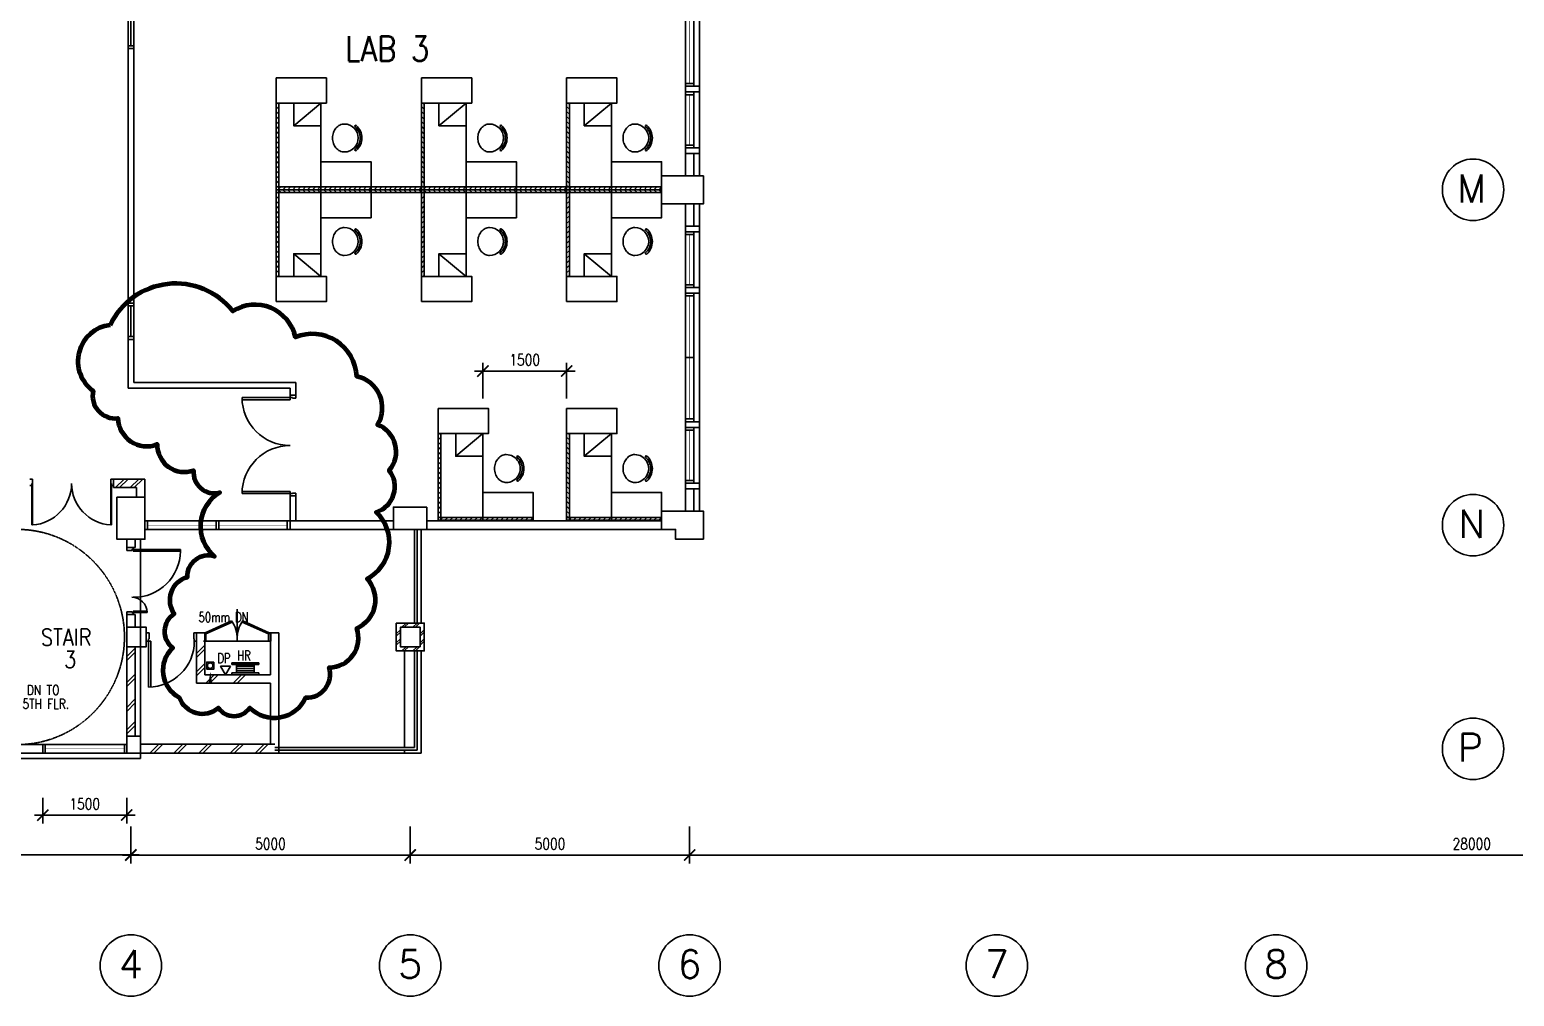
# Model space of a CAD drawing. Extents: x 2687779 to 2997471, y -863049 to -631414.
# Drawn here: x 2709905 to 2736478, y -846851 to -829561 of the extents above; entities that cross this region are included whole.
import ezdxf

# ---------------------------------------------------------------- set-up
doc = ezdxf.new("R2010")
doc.units = 0
doc.header["$LTSCALE"] = 10
doc.header["$MEASUREMENT"] = 0
doc.header["$PDMODE"] = 34
doc.linetypes.add('DIVIDE', pattern=[1.25, 0.5, -0.25, 0, -0.25, 0, -0.25])
doc.linetypes.add('HIDDEN', pattern=[0.375, 0.25, -0.125])
doc.layers.get('0').update_dxf_attribs({"linetype": 'CONTINUOUS'})
doc.layers.get('DEFPOINTS').update_dxf_attribs({"linetype": 'CONTINUOUS'})
doc.layers.add('AMMEND', color=3, linetype='CONTINUOUS', lineweight=80)
for name, color, linetype in [('COL', 3, 'CONTINUOUS'), ('DIM', 7, 'CONTINUOUS'), ('DOOR', 5, 'CONTINUOUS'), ('DR', 7, 'CONTINUOUS'), ('FIT', 5, 'CONTINUOUS'), ('FURN', 1, 'CONTINUOUS'), ('FURN1', 7, 'CONTINUOUS'), ('GRID-T', 7, 'CONTINUOUS'), ('hatch', 7, 'CONTINUOUS'), ('LINE', 7, 'CONTINUOUS'), ('partition', 7, 'CONTINUOUS'), ('PIPE', 5, 'DIVIDE'), ('rail', 1, 'CONTINUOUS'), ('stair', 7, 'CONTINUOUS'), ('T25', 7, 'CONTINUOUS'), ('T50', 3, 'CONTINUOUS'), ('TEX', 2, 'CONTINUOUS'), ('WALL', 2, 'CONTINUOUS'), ('WIN', 5, 'CONTINUOUS')]:
    doc.layers.add(name, color=color, linetype=linetype)
doc.styles.add('ROMANS', font='romans.shx', dxfattribs={"width": 0.8, "height": 100})
doc.styles.get("Standard").update_dxf_attribs({"font": 'ROMANS.SHX'})
doc.dimstyles.new('STANDARD$0', dxfattribs={"dimscale": 0, "dimtxt": 8, "dimasz": 6, "dimexe": 1, "dimexo": 1, "dimgap": 3, "dimtad": 1, "dimdec": 0, "dimlfac": -1, "dimrnd": 1, "dimzin": 0, "dimdsep": 46, "dimtxsty": 'Standard', "dimcen": 0, "dimclrd": 5, "dimclre": 250, "dimadec": 0, "dimazin": 0, "dimtfac": 1, "dimtdec": 4, "dimtofl": 0, "dimtmove": 0, "dimatfit": 3, "dimfxl": 1, "dimtolj": 1, "dimtzin": 0, "dimarcsym": 0})

# ---------------------------------------------------------------- blocks, each defined once
blk = doc.blocks.new('_ARCHTICK')
at = {"color": 0, "linetype": 'ByBlock', "const_width": 0.15}
blk.add_lwpolyline([(-0.5, -0.5), (0.5, 0.5)], dxfattribs=at)
blk = doc.blocks.new('*D178')
at = {"layer": 'DEFPOINTS', "color": 0, "transparency": 16777216}
for p in [(2704515, -843731), (2711715, -843731), (2711715, -844322)]:
    blk.add_point(p, dxfattribs=at)
at = {"layer": 'DIM', "color": 7, "lineweight": -2, "transparency": 16777216}
for p, q in [((2704515, -843881), (2704515, -844472)), ((2711715, -843881), (2711715, -844472)), ((2704365, -844322), (2711865, -844322))]:
    blk.add_line(p, q, dxfattribs=at)
at = {"layer": 'DIM', "color": 7, "lineweight": -2, "transparency": 16777216, "xscale": 200, "yscale": 200, "zscale": 200, "rotation": 180}
blk.add_blockref('_ARCHTICK', (2704515, -844322), dxfattribs=at)
at = {"layer": 'DIM', "color": 7, "lineweight": -2, "transparency": 16777216, "xscale": 200, "yscale": 200, "zscale": 200}
blk.add_blockref('_ARCHTICK', (2711715, -844322), dxfattribs=at)
at = {"layer": 'DIM', "color": 7, "transparency": 16777216, "insert": (2708115, -844122), "char_height": 200, "attachment_point": 5, "style": 'ROMANS'}
blk.add_mtext('\\A1;7200', dxfattribs=at)
blk = doc.blocks.new('*D179')
at = {"layer": 'DEFPOINTS', "color": 0, "transparency": 16777216}
for p in [(2711715, -843662), (2716715, -843662), (2716715, -844324)]:
    blk.add_point(p, dxfattribs=at)
at = {"layer": 'DIM', "color": 7, "lineweight": -2, "transparency": 16777216}
for p, q in [((2711715, -843812), (2711715, -844474)), ((2716715, -843812), (2716715, -844474)), ((2711565, -844324), (2716865, -844324))]:
    blk.add_line(p, q, dxfattribs=at)
at = {"layer": 'DIM', "color": 7, "lineweight": -2, "transparency": 16777216, "xscale": 200, "yscale": 200, "zscale": 200, "rotation": 180}
blk.add_blockref('_ARCHTICK', (2711715, -844324), dxfattribs=at)
at = {"layer": 'DIM', "color": 7, "lineweight": -2, "transparency": 16777216, "xscale": 200, "yscale": 200, "zscale": 200}
blk.add_blockref('_ARCHTICK', (2716715, -844324), dxfattribs=at)
at = {"layer": 'DIM', "color": 7, "transparency": 16777216, "insert": (2714215, -844124), "char_height": 200, "attachment_point": 5, "style": 'ROMANS'}
blk.add_mtext('\\A1;5000', dxfattribs=at)
blk = doc.blocks.new('*D180')
at = {"layer": 'DEFPOINTS', "color": 0, "transparency": 16777216}
for p in [(2721716, -843662), (2749716, -843662), (2749716, -844324)]:
    blk.add_point(p, dxfattribs=at)
at = {"layer": 'DIM', "color": 7, "lineweight": -2, "transparency": 16777216}
for p, q in [((2721716, -843812), (2721716, -844474)), ((2749716, -843812), (2749716, -844474)), ((2721566, -844324), (2749866, -844324))]:
    blk.add_line(p, q, dxfattribs=at)
at = {"layer": 'DIM', "color": 7, "lineweight": -2, "transparency": 16777216, "xscale": 200, "yscale": 200, "zscale": 200, "rotation": 180}
blk.add_blockref('_ARCHTICK', (2721716, -844324), dxfattribs=at)
at = {"layer": 'DIM', "color": 7, "lineweight": -2, "transparency": 16777216, "xscale": 200, "yscale": 200, "zscale": 200}
blk.add_blockref('_ARCHTICK', (2749716, -844324), dxfattribs=at)
at = {"layer": 'DIM', "color": 7, "transparency": 16777216, "insert": (2735716, -844124), "char_height": 200, "attachment_point": 5, "style": 'ROMANS'}
blk.add_mtext('\\A1;28000', dxfattribs=at)
blk = doc.blocks.new('*D181')
at = {"layer": 'DEFPOINTS', "color": 0, "transparency": 16777216}
for p in [(2716718, -843662), (2721718, -843662), (2716718, -844324)]:
    blk.add_point(p, dxfattribs=at)
at = {"layer": 'DIM', "color": 7, "lineweight": -2, "transparency": 16777216}
for p, q in [((2716718, -843812), (2716718, -844474)), ((2721718, -843812), (2721718, -844474)), ((2721868, -844324), (2716568, -844324))]:
    blk.add_line(p, q, dxfattribs=at)
at = {"layer": 'DIM', "color": 7, "lineweight": -2, "transparency": 16777216, "xscale": 200, "yscale": 200, "zscale": 200, "rotation": 180}
blk.add_blockref('_ARCHTICK', (2716718, -844324), dxfattribs=at)
at = {"layer": 'DIM', "color": 7, "lineweight": -2, "transparency": 16777216, "xscale": 200, "yscale": 200, "zscale": 200}
blk.add_blockref('_ARCHTICK', (2721718, -844324), dxfattribs=at)
at = {"layer": 'DIM', "color": 7, "transparency": 16777216, "insert": (2719218, -844124), "char_height": 200, "attachment_point": 5, "style": 'ROMANS'}
blk.add_mtext('\\A1;5000', dxfattribs=at)
blk = doc.blocks.new('D1500-1')
at = {"layer": 'DR'}
for p, q in [((38, 77), (38, 821)), ((38, 821), (50, 820)), ((50, 0), (50, 820)), ((1462, 821), (1450, 820)), ((1450, 0), (1450, 820)), ((1462, 77), (1462, 821)), ((38, 115), (0, 115)), ((50, 0), (0, 0)), ((50, 77), (38, 77)), ((1450, 77), (1462, 77)), ((1462, 115), (1500, 115)), ((1450, 0), (1500, 0))]:
    blk.add_line(p, q, dxfattribs=at)
for centre, start, end in [((5, 77), 0.0238, 86.5289), ((1495, 77), 93.4711, 179.9762)]:
    blk.add_arc(centre, 745, start, end, dxfattribs=at)
blk = doc.blocks.new('D1200')
at = {"layer": 'DR', "color": 7}
for p, q in [((37, 115), (37, 965)), ((62, 115), (62, 965)), ((1138, 115), (1138, 364)), ((1163, 115), (1163, 365)), ((0, 115), (37, 115)), ((37, 115), (37, 90)), ((62, 115), (37, 115)), ((37, 90), (50, 90)), ((50, 90), (50, 0)), ((1138, 115), (1163, 115)), ((1150, 90), (1150, 0)), ((1150, 90), (1163, 90)), ((1163, 115), (1163, 90)), ((1163, 115), (1200, 115))]:
    blk.add_line(p, q, dxfattribs=at)
blk.add_arc((1163, 90), 275, 90, 180, dxfattribs=at)
at = {"layer": 'WIN', "color": 7}
for p, q in [((62, 965), (37, 965)), ((62, 965), (62, 965)), ((50, 0), (0, 0)), ((1150, 0), (1200, 0))]:
    blk.add_line(p, q, dxfattribs=at)
blk.add_arc((50, 125), 840, 359.3227, 89.147, dxfattribs=at)
blk = doc.blocks.new('*D229')
at = {"layer": 'DEFPOINTS', "color": 0, "linetype": 'Continuous', "transparency": 16777216}
for p in [(2710141, -843150), (2711641, -843150), (2710141, -843610)]:
    blk.add_point(p, dxfattribs=at)
at = {"layer": 'DIM', "color": 7, "linetype": 'Continuous', "lineweight": -2, "transparency": 16777216}
for p, q in [((2710141, -843300), (2710141, -843760)), ((2711641, -843300), (2711641, -843760)), ((2711791, -843610), (2709991, -843610))]:
    blk.add_line(p, q, dxfattribs=at)
at = {"layer": 'DIM', "color": 7, "linetype": 'Continuous', "lineweight": -2, "transparency": 16777216, "xscale": 200, "yscale": 200, "zscale": 200, "rotation": 180}
blk.add_blockref('_ARCHTICK', (2710141, -843610), dxfattribs=at)
at = {"layer": 'DIM', "color": 7, "linetype": 'Continuous', "lineweight": -2, "transparency": 16777216, "xscale": 200, "yscale": 200, "zscale": 200}
blk.add_blockref('_ARCHTICK', (2711641, -843610), dxfattribs=at)
at = {"layer": 'DIM', "color": 7, "linetype": 'Continuous', "transparency": 16777216, "insert": (2710891, -843410), "char_height": 200, "attachment_point": 5, "style": 'ROMANS'}
blk.add_mtext('\\A1;1500', dxfattribs=at)
blk = doc.blocks.new('FG')
at = {"layer": 'LINE', "linetype": 'Continuous'}
for points in [[(0, 0), (50, 0), (50, 100), (0, 100)], [(600, 0), (650, 0), (650, 100), (600, 100)]]:
    blk.add_lwpolyline(points, close=True, dxfattribs=at)
at = {"layer": 'LINE', "color": 5, "linetype": 'Continuous'}
for points in [[(600, 100), (50, 100)], [(50, 0), (600, 0)]]:
    blk.add_lwpolyline(points, dxfattribs=at)
at = {"layer": 'LINE', "color": 1, "linetype": 'Continuous'}
blk.add_lwpolyline([(50, 50), (600, 50)], dxfattribs=at)
blk = doc.blocks.new('D1800-A')
at = {"layer": 'DR'}
for p, q in [((0, 0), (100, 0)), ((0, -50), (0, 0)), ((100, 0), (100, -40)), ((60, -50), (0, -50)), ((100, -40), (60, -40)), ((60, -40), (60, -50)), ((100, -40), (960, -40)), ((100, -80), (100, -40)), ((959, -80), (100, -80)), ((60, -1750), (0, -1750)), ((0, -1750), (0, -1800)), ((0, -1800), (100, -1800)), ((60, -1760), (60, -1750)), ((100, -1760), (60, -1760)), ((959, -1720), (100, -1720)), ((100, -1720), (100, -1760)), ((100, -1760), (960, -1760)), ((100, -1800), (100, -1760))]:
    blk.add_line(p, q, dxfattribs=at)
for centre, start, end in [((100, -40), 270.0001, 0), ((100, -1760), 0, 90)]:
    blk.add_arc(centre, 860, start, end, dxfattribs=at)
blk = doc.blocks.new('100FT')
at = {"layer": 'PIPE', "linetype": 'Continuous'}
blk.add_circle((0, 0), 50, dxfattribs=at)
blk = doc.blocks.new('A$C7CE3714C')
at = {"layer": 'FIT'}
blk.add_lwpolyline([(0, 0), (126, 0), (126, 126), (0, 126)], close=True, dxfattribs=at)
at = {"layer": 'FIT', "xscale": -1}
blk.add_blockref('100FT', (63, 66), dxfattribs=at)
blk = doc.blocks.new('DR-900-B')
at = {"layer": 'DR'}
for p, q in [((0, 900), (-150, 900)), ((-150, 900), (-150, 860)), ((-150, 860), (-110, 860)), ((-110, 860), (-110, 850)), ((-110, 850), (0, 850)), ((0, 850), (0, 900)), ((-150, 40), (-970, 40)), ((-969, 80), (-150, 80)), ((-150, 80), (-150, 40)), ((-150, 40), (-110, 40)), ((-150, 0), (-150, 40)), ((0, 0), (-150, 0)), ((-110, 50), (0, 50)), ((-110, 40), (-110, 50)), ((0, 50), (0, 0))]:
    blk.add_line(p, q, dxfattribs=at)
blk.add_arc((-150, 40), 820, 90, 180, dxfattribs=at)
blk = doc.blocks.new('CHAIR10')
at = {"layer": 'FURN1', "color": 1}
for centre, radius, start, end in [((-487, 712), 252, 140.136, 160.9198), ((-515, 735), 216, 116.3827, 140.136), ((-533, 772), 175, 90, 116.3827), ((-533, 697), 250, 270, 90), ((-328, 909), 15, 48.1599, 228.1599), ((-518, 697), 270, 311.8401, 48.1599), ((-518, 697), 300, 311.8401, 48.1599), ((-443, 697), 299, 160.9198, 180), ((-443, 697), 299, 180, 199.0802), ((-487, 682), 252, 199.0802, 219.864), ((-515, 658), 216, 219.864, 243.6173), ((-533, 622), 175, 243.6173, 270), ((-328, 485), 15, 131.8401, 311.8401)]:
    blk.add_arc(centre, radius, start, end, dxfattribs=at)
blk = doc.blocks.new('*D359')
at = {"layer": 'DEFPOINTS', "color": 0, "linetype": 'Continuous', "transparency": 16777216}
for p in [(2718017, -835667), (2718017, -836306), (2719516, -836306)]:
    blk.add_point(p, dxfattribs=at)
at = {"layer": 'FURN', "color": 7, "linetype": 'Continuous', "lineweight": -2, "transparency": 16777216}
for p, q in [((2719666, -835667), (2717867, -835667)), ((2718017, -836156), (2718017, -835517)), ((2719516, -836156), (2719516, -835517))]:
    blk.add_line(p, q, dxfattribs=at)
at = {"layer": 'FURN', "color": 7, "linetype": 'Continuous', "lineweight": -2, "transparency": 16777216, "xscale": 200, "yscale": 200, "zscale": 200, "rotation": 180}
blk.add_blockref('_ARCHTICK', (2718017, -835667), dxfattribs=at)
at = {"layer": 'FURN', "color": 7, "linetype": 'Continuous', "lineweight": -2, "transparency": 16777216, "xscale": 200, "yscale": 200, "zscale": 200}
blk.add_blockref('_ARCHTICK', (2719516, -835667), dxfattribs=at)
at = {"layer": 'FURN', "color": 7, "linetype": 'Continuous', "transparency": 16777216, "insert": (2718766, -835467), "char_height": 200, "attachment_point": 5, "style": 'ROMANS'}
blk.add_mtext('\\A1;1500', dxfattribs=at)

msp = doc.modelspace()

# ---------------------------------------------------------------- hatches: boundary and pattern name
at = {"layer": 'FURN', "linetype": 'Continuous'}
h = msp.add_hatch(dxfattribs=at)
h.set_pattern_fill('ANSI31', color=256, scale=500, angle=90, style=0)
h.set_pattern_definition([(315, (3041456.7, 825977.43), (44.1941739, 44.1941738), [])])
h.paths.add_polyline_path([(2714366.3, -830874.1), (2714316.3, -830874.1), (2714316.3, -832374.1), (2714366.3, -832374.1)])
h = msp.add_hatch(dxfattribs=at)
h.set_pattern_fill('ANSI31', color=256, scale=500, angle=90, style=0)
h.set_pattern_definition([(315, (3044056.7, 825977.43), (44.1941739, 44.1941738), [])])
h.paths.add_polyline_path([(2716966.3, -830874.1), (2716916.3, -830874.1), (2716916.3, -832374.1), (2716966.3, -832374.1)])
h = msp.add_hatch(dxfattribs=at)
h.set_pattern_fill('ANSI31', color=256, scale=500, angle=90, style=0)
h.set_pattern_definition([(315, (3046656.7, 825977.43), (44.1941739, 44.1941738), [])])
h.paths.add_polyline_path([(2719566.3, -830874.1), (2719516.3, -830874.1), (2719516.3, -832374.1), (2719566.3, -832374.1)])
h = msp.add_hatch(dxfattribs=at)
h.set_pattern_fill('ANSI31', color=256, scale=500, angle=90, style=0)
h.set_pattern_definition([(45, (3041456.7, -2490825.64), (44.1941739, -44.1941738), [])])
h.paths.add_polyline_path([(2714366.3, -833974.1), (2714316.3, -833974.1), (2714316.3, -832474.1), (2714366.3, -832474.1)])
h = msp.add_hatch(dxfattribs=at)
h.set_pattern_fill('ANSI31', color=256, scale=500, angle=90, style=0)
h.set_pattern_definition([(225, (2387287.306, 826334.85), (-44.1941738, 44.1941739), [])])
h.paths.add_polyline_path([(2714366.3, -832374.1), (2714366.3, -832424.1), (2715116.3, -832424.1), (2715116.3, -832374.1)])
h = msp.add_hatch(dxfattribs=at)
h.set_pattern_fill('ANSI31', color=256, scale=500, angle=90, style=0)
h.set_pattern_definition([(135, (2387287.31, -2491183.055), (-44.1941738, -44.1941739), [])])
h.paths.add_polyline_path([(2714366.3, -832474.1), (2714366.3, -832424.1), (2715116.3, -832424.1), (2715116.3, -832474.1)])
h = msp.add_hatch(dxfattribs=at)
h.set_pattern_fill('ANSI31', color=256, scale=500, angle=90, style=0)
h.set_pattern_definition([(225, (2387551.236, 826483.16), (-44.1941738, 44.1941739), [])])
h.paths.add_polyline_path([(2716016.3, -832424.1), (2716016.3, -832374.1), (2715116.3, -832374.1), (2715116.3, -832424.1)])
h = msp.add_hatch(dxfattribs=at)
h.set_pattern_fill('ANSI31', color=256, scale=500, angle=90, style=0)
h.set_pattern_definition([(135, (2387551.24, -2491331.37), (-44.1941738, -44.1941739), [])])
h.paths.add_polyline_path([(2716016.3, -832424.1), (2716016.3, -832474.1), (2715116.3, -832474.1), (2715116.3, -832424.1)])
h = msp.add_hatch(dxfattribs=at)
h.set_pattern_fill('ANSI31', color=256, scale=500, angle=90, style=0)
h.set_pattern_definition([(225, (2388451.236, 826483.16), (-44.1941738, 44.1941739), [])])
h.paths.add_polyline_path([(2716916.3, -832424.1), (2716916.3, -832374.1), (2716016.3, -832374.1), (2716016.3, -832424.1)])
h = msp.add_hatch(dxfattribs=at)
h.set_pattern_fill('ANSI31', color=256, scale=500, angle=90, style=0)
h.set_pattern_definition([(135, (2388451.24, -2491331.37), (-44.1941738, -44.1941739), [])])
h.paths.add_polyline_path([(2716916.3, -832424.1), (2716916.3, -832474.1), (2716016.3, -832474.1), (2716016.3, -832424.1)])
h = msp.add_hatch(dxfattribs=at)
h.set_pattern_fill('ANSI31', color=256, scale=500, angle=90, style=0)
h.set_pattern_definition([(45, (3044056.7, -2490825.64), (44.1941739, -44.1941738), [])])
h.paths.add_polyline_path([(2716966.3, -833974.1), (2716916.3, -833974.1), (2716916.3, -832474.1), (2716966.3, -832474.1)])
h = msp.add_hatch(dxfattribs=at)
h.set_pattern_fill('ANSI31', color=256, scale=500, angle=90, style=0)
h.set_pattern_definition([(225, (2389887.306, 826334.85), (-44.1941738, 44.1941739), [])])
h.paths.add_polyline_path([(2716966.3, -832374.1), (2716966.3, -832424.1), (2717716.3, -832424.1), (2717716.3, -832374.1)])
h = msp.add_hatch(dxfattribs=at)
h.set_pattern_fill('ANSI31', color=256, scale=500, angle=90, style=0)
h.set_pattern_definition([(135, (2389887.31, -2491183.055), (-44.1941738, -44.1941739), [])])
h.paths.add_polyline_path([(2716966.3, -832474.1), (2716966.3, -832424.1), (2717716.3, -832424.1), (2717716.3, -832474.1)])
h = msp.add_hatch(dxfattribs=at)
h.set_pattern_fill('ANSI31', color=256, scale=500, angle=90, style=0)
h.set_pattern_definition([(225, (2390151.236, 826483.16), (-44.1941738, 44.1941739), [])])
h.paths.add_polyline_path([(2718616.3, -832424.1), (2718616.3, -832374.1), (2717716.3, -832374.1), (2717716.3, -832424.1)])
h = msp.add_hatch(dxfattribs=at)
h.set_pattern_fill('ANSI31', color=256, scale=500, angle=90, style=0)
h.set_pattern_definition([(135, (2390151.24, -2491331.37), (-44.1941738, -44.1941739), [])])
h.paths.add_polyline_path([(2718616.3, -832424.1), (2718616.3, -832474.1), (2717716.3, -832474.1), (2717716.3, -832424.1)])
h = msp.add_hatch(dxfattribs=at)
h.set_pattern_fill('ANSI31', color=256, scale=500, angle=90, style=0)
h.set_pattern_definition([(225, (2391051.236, 826483.16), (-44.1941738, 44.1941739), [])])
h.paths.add_polyline_path([(2719516.3, -832424.1), (2719516.3, -832374.1), (2718616.3, -832374.1), (2718616.3, -832424.1)])
h = msp.add_hatch(dxfattribs=at)
h.set_pattern_fill('ANSI31', color=256, scale=500, angle=90, style=0)
h.set_pattern_definition([(135, (2391051.24, -2491331.37), (-44.1941738, -44.1941739), [])])
h.paths.add_polyline_path([(2719516.3, -832424.1), (2719516.3, -832474.1), (2718616.3, -832474.1), (2718616.3, -832424.1)])
h = msp.add_hatch(dxfattribs=at)
h.set_pattern_fill('ANSI31', color=256, scale=500, angle=90, style=0)
h.set_pattern_definition([(45, (3046656.7, -2490825.64), (44.1941739, -44.1941738), [])])
h.paths.add_polyline_path([(2719566.3, -833974.1), (2719516.3, -833974.1), (2719516.3, -832474.1), (2719566.3, -832474.1)])
h = msp.add_hatch(dxfattribs=at)
h.set_pattern_fill('ANSI31', color=256, scale=500, angle=90, style=0)
h.set_pattern_definition([(225, (2392487.306, 826334.85), (-44.1941738, 44.1941739), [])])
h.paths.add_polyline_path([(2719566.3, -832374.1), (2719566.3, -832424.1), (2720316.3, -832424.1), (2720316.3, -832374.1)])
h = msp.add_hatch(dxfattribs=at)
h.set_pattern_fill('ANSI31', color=256, scale=500, angle=90, style=0)
h.set_pattern_definition([(135, (2392487.31, -2491183.055), (-44.1941738, -44.1941739), [])])
h.paths.add_polyline_path([(2719566.3, -832474.1), (2719566.3, -832424.1), (2720316.3, -832424.1), (2720316.3, -832474.1)])
h = msp.add_hatch(dxfattribs=at)
h.set_pattern_fill('ANSI31', color=256, scale=500, angle=90, style=0)
h.set_pattern_definition([(225, (2392751.236, 826483.16), (-44.1941738, 44.1941739), [])])
h.paths.add_polyline_path([(2721216.3, -832424.1), (2721216.3, -832374.1), (2720316.3, -832374.1), (2720316.3, -832424.1)])
h = msp.add_hatch(dxfattribs=at)
h.set_pattern_fill('ANSI31', color=256, scale=500, angle=90, style=0)
h.set_pattern_definition([(135, (2392751.24, -2491331.37), (-44.1941738, -44.1941739), [])])
h.paths.add_polyline_path([(2721216.3, -832424.1), (2721216.3, -832474.1), (2720316.3, -832474.1), (2720316.3, -832424.1)])
h = msp.add_hatch(dxfattribs=at)
h.set_pattern_fill('ANSI31', color=256, scale=500, angle=90, style=0)
h.set_pattern_definition([(315, (3044356.94, 820064.93), (44.1941739, 44.1941738), [])])
h.paths.add_polyline_path([(2717266.6, -836786.6), (2717216.6, -836786.6), (2717216.6, -838286.6), (2717266.6, -838286.6)])
h = msp.add_hatch(dxfattribs=at)
h.set_pattern_fill('ANSI31', color=256, scale=500, angle=90, style=0)
h.set_pattern_definition([(315, (3046656.7, 820064.93), (44.1941739, 44.1941738), [])])
h.paths.add_polyline_path([(2719566.3, -836786.6), (2719516.3, -836786.6), (2719516.3, -838286.6), (2719566.3, -838286.6)])
h = msp.add_hatch(dxfattribs=at)
h.set_pattern_fill('ANSI31', color=256, scale=500, angle=90, style=0)
h.set_pattern_definition([(225, (2390187.55, 820422.35), (-44.1941738, 44.1941739), [])])
h.paths.add_polyline_path([(2717266.6, -838286.6), (2717266.6, -838336.6), (2718016.6, -838336.6), (2718016.6, -838286.6)])
h = msp.add_hatch(dxfattribs=at)
h.set_pattern_fill('ANSI31', color=256, scale=500, angle=90, style=0)
h.set_pattern_definition([(225, (2390451.48, 820570.66), (-44.1941738, 44.1941739), [])])
h.paths.add_polyline_path([(2718916.6, -838336.6), (2718916.6, -838286.6), (2718016.6, -838286.6), (2718016.6, -838336.6)])
h = msp.add_hatch(dxfattribs=at)
h.set_pattern_fill('ANSI31', color=256, scale=500, angle=90, style=0)
h.set_pattern_definition([(225, (2392487.31, 820422.35), (-44.1941738, 44.1941739), [])])
h.paths.add_polyline_path([(2719566.3, -838286.6), (2719566.3, -838336.6), (2720316.3, -838336.6), (2720316.3, -838286.6)])
h = msp.add_hatch(dxfattribs=at)
h.set_pattern_fill('ANSI31', color=256, scale=500, angle=90, style=0)
h.set_pattern_definition([(225, (2392751.24, 820570.66), (-44.1941738, 44.1941739), [])])
h.paths.add_polyline_path([(2721216.3, -838336.6), (2721216.3, -838286.6), (2720316.3, -838286.6), (2720316.3, -838336.6)])

# ---------------------------------------------------------------- linework, layer by layer
at = {"color": 9}
for p, q in [((2721891.3, -832174.1), (2721891.3, -826674.1)), ((2721891.3, -838174.1), (2721891.3, -832674.1))]:
    msp.add_line(p, q, dxfattribs=at)
at = {"color": 153}
for p, q in [((2716616.3, -842399.1), (2716616.3, -840674.1)), ((2716616.3, -842499.1), (2716616.3, -842449.1))]:
    msp.add_line(p, q, dxfattribs=at)
at = {"layer": 'AMMEND', "linetype": 'Continuous'}
msp.add_lwpolyline([(2711345, -834845, 0.689102), (2711041.6, -836020.1, 0.5205671), (2711485.2, -836510.2, 0.5205671), (2712185.7, -836977, 0.5205671), (2712839.4, -837443.8, 0.5205671), (2713306.4, -837840.6, 0.5205671), (2713213, -838984.2, 0.5205671), (2712722.7, -839357.6, 0.5205671), (2712489.2, -840011.1, 0.5205671), (2712465.8, -840618, 0.5205671), (2712582.6, -841504.9, 0.5205671), (2713283, -841691.6, 0.5205671), (2713843.4, -841691.6, 0.5205671), (2714847.4, -841504.9, 0.5205671), (2715267.6, -840968.1, 0.5205671), (2715758, -840267.9, 0.5205671), (2715944.7, -839381, 0.5205671), (2716108.2, -838190.6, 0.5205671), (2716341.7, -837443.8, 0.5205671), (2716131.5, -836626.9, 0.5205671), (2715758, -835763.3, 0.5205671), (2714660.6, -835063.1, 0.5205671), (2713539.9, -834596.4, 0.5561347)], format="xyb", close=True, dxfattribs=at)
at = {"layer": 'COL'}
for points in [[(2721966.3, -832174.1), (2721216.3, -832174.1), (2721216.3, -832674.1), (2721966.3, -832674.1)], [(2711966.3, -837924.1), (2711466.3, -837924.1), (2711466.3, -838674.1), (2711966.3, -838674.1)], [(2717016.3, -838099.1), (2716416.3, -838099.1), (2716416.3, -838499.1), (2717016.3, -838499.1)], [(2721966.3, -838674.1), (2721966.3, -838174.1), (2721216.3, -838174.1), (2721216.3, -838499.1), (2721466.3, -838499.1), (2721466.3, -838674.1)], [(2711641.3, -840249.1), (2711991.3, -840249.1), (2711991.3, -840599.1), (2711641.3, -840599.1)], [(2716891.3, -840249.1), (2716541.3, -840249.1), (2716541.3, -840599.1), (2716891.3, -840599.1)], [(2711891.3, -842199.1), (2711641.3, -842199.1), (2711641.3, -842499.1), (2711891.3, -842499.1)]]:
    msp.add_lwpolyline(points, close=True, dxfattribs=at)
at = {"layer": 'COL', "color": 2}
msp.add_lwpolyline([(2716466.3, -840174.1), (2716966.3, -840174.1), (2716966.3, -840674.1), (2716466.3, -840674.1)], close=True, dxfattribs=at)
at = {"layer": 'DIM', "color": 1}
for p, q in [((2713524.1, -840886.8), (2713524.1, -840918.8)), ((2713604.1, -840918.8), (2713604.1, -841067.1)), ((2713924.1, -840918.8), (2713924.1, -841067.1)), ((2714004.1, -840886.8), (2714004.1, -840918.8)), ((2713524.1, -841067.1), (2713524.1, -841099.1)), ((2714004.1, -841067.1), (2714004.1, -841099.1))]:
    msp.add_line(p, q, dxfattribs=at)
at = {"layer": 'DOOR'}
for p, q in [((2713043.6, -840349.1), (2713514.5, -840135.8)), ((2713057.4, -840369.9), (2713529.4, -840156)), ((2714179.7, -840369.9), (2713707.7, -840156)), ((2714193.6, -840349.1), (2713722.6, -840135.8)), ((2713018.6, -840499.1), (2713056.6, -840499.1)), ((2713057.4, -840369.9), (2713043.6, -840349.1)), ((2713043.6, -840374.1), (2713056.6, -840374.1)), ((2713056.6, -840374.1), (2713056.6, -840499.1)), ((2714177.5, -840369.9), (2714191.3, -840349.1)), ((2714191.3, -840374.1), (2714178.3, -840374.1)), ((2714178.3, -840374.1), (2714178.3, -840499.1)), ((2714178.3, -840499.1), (2714216.3, -840499.1)), ((2714191.3, -840349.1), (2714191.3, -840374.1)), ((2714216.3, -840349.1), (2714191.3, -840349.1))]:
    msp.add_line(p, q, dxfattribs=at)
for centre, start, end in [((2713121.2, -840442.8), 357.5509, 37.96545), ((2714115.9, -840442.8), 142.03455, 182.4491)]:
    msp.add_arc(centre, 499, start, end, dxfattribs=at)
at = {"layer": 'FURN', "linetype": 'Continuous'}
for p, q in [((2714631.3, -831278.1), (2715116.3, -830874.1)), ((2717231.3, -831278.1), (2717716.3, -830874.1)), ((2719831.3, -831278.1), (2720316.3, -830874.1)), ((2714631.3, -833570.1), (2715116.3, -833974.1)), ((2717231.3, -833570.1), (2717716.3, -833974.1)), ((2719831.3, -833570.1), (2720316.3, -833974.1)), ((2717531.6, -837190.6), (2718016.6, -836786.6)), ((2719831.3, -837190.6), (2720316.3, -836786.6))]:
    msp.add_line(p, q, dxfattribs=at)
for points in [[(2714316.3, -830424.1), (2715216.3, -830424.1), (2715216.3, -830874.1), (2714316.3, -830874.1)], [(2716916.3, -830424.1), (2717816.3, -830424.1), (2717816.3, -830874.1), (2716916.3, -830874.1)], [(2719516.3, -830424.1), (2720416.3, -830424.1), (2720416.3, -830874.1), (2719516.3, -830874.1)], [(2714366.3, -830874.1), (2714316.3, -830874.1), (2714316.3, -832374.1), (2714366.3, -832374.1)], [(2715116.3, -830874.1), (2715116.3, -832374.1), (2714366.3, -832374.1), (2714366.3, -830874.1)], [(2715116.3, -830874.1), (2715116.3, -831278.1), (2714631.3, -831278.1), (2714631.3, -830874.1)], [(2716966.3, -830874.1), (2716916.3, -830874.1), (2716916.3, -832374.1), (2716966.3, -832374.1)], [(2717716.3, -830874.1), (2717716.3, -832374.1), (2716966.3, -832374.1), (2716966.3, -830874.1)], [(2717716.3, -830874.1), (2717716.3, -831278.1), (2717231.3, -831278.1), (2717231.3, -830874.1)], [(2719566.3, -830874.1), (2719516.3, -830874.1), (2719516.3, -832374.1), (2719566.3, -832374.1)], [(2720316.3, -830874.1), (2720316.3, -832374.1), (2719566.3, -832374.1), (2719566.3, -830874.1)], [(2720316.3, -830874.1), (2720316.3, -831278.1), (2719831.3, -831278.1), (2719831.3, -830874.1)], [(2715116.3, -831924.1), (2716016.3, -831924.1), (2716016.3, -832374.1), (2715116.3, -832374.1)], [(2717716.3, -831924.1), (2718616.3, -831924.1), (2718616.3, -832374.1), (2717716.3, -832374.1)], [(2720316.3, -831924.1), (2721216.3, -831924.1), (2721216.3, -832374.1), (2720316.3, -832374.1)], [(2714366.3, -832374.1), (2714366.3, -832424.1), (2714316.3, -832424.1), (2714316.3, -832374.1)], [(2714366.3, -832474.1), (2714366.3, -832424.1), (2714316.3, -832424.1), (2714316.3, -832474.1)], [(2714366.3, -833974.1), (2714316.3, -833974.1), (2714316.3, -832474.1), (2714366.3, -832474.1)], [(2715116.3, -832374.1), (2715116.3, -832424.1), (2714366.3, -832424.1), (2714366.3, -832374.1)], [(2715116.3, -832474.1), (2715116.3, -832424.1), (2714366.3, -832424.1), (2714366.3, -832474.1)], [(2715116.3, -833974.1), (2715116.3, -832474.1), (2714366.3, -832474.1), (2714366.3, -833974.1)], [(2716016.3, -832374.1), (2716016.3, -832424.1), (2715116.3, -832424.1), (2715116.3, -832374.1)], [(2716016.3, -832474.1), (2716016.3, -832424.1), (2715116.3, -832424.1), (2715116.3, -832474.1)], [(2715116.3, -832924.1), (2716016.3, -832924.1), (2716016.3, -832474.1), (2715116.3, -832474.1)], [(2716916.3, -832374.1), (2716916.3, -832424.1), (2716016.3, -832424.1), (2716016.3, -832374.1)], [(2716916.3, -832474.1), (2716916.3, -832424.1), (2716016.3, -832424.1), (2716016.3, -832474.1)], [(2716966.3, -832374.1), (2716966.3, -832424.1), (2716916.3, -832424.1), (2716916.3, -832374.1)], [(2716966.3, -832474.1), (2716966.3, -832424.1), (2716916.3, -832424.1), (2716916.3, -832474.1)], [(2716966.3, -833974.1), (2716916.3, -833974.1), (2716916.3, -832474.1), (2716966.3, -832474.1)], [(2717716.3, -832374.1), (2717716.3, -832424.1), (2716966.3, -832424.1), (2716966.3, -832374.1)], [(2717716.3, -832474.1), (2717716.3, -832424.1), (2716966.3, -832424.1), (2716966.3, -832474.1)], [(2717716.3, -833974.1), (2717716.3, -832474.1), (2716966.3, -832474.1), (2716966.3, -833974.1)], [(2718616.3, -832374.1), (2718616.3, -832424.1), (2717716.3, -832424.1), (2717716.3, -832374.1)], [(2718616.3, -832474.1), (2718616.3, -832424.1), (2717716.3, -832424.1), (2717716.3, -832474.1)], [(2717716.3, -832924.1), (2718616.3, -832924.1), (2718616.3, -832474.1), (2717716.3, -832474.1)], [(2719516.3, -832374.1), (2719516.3, -832424.1), (2718616.3, -832424.1), (2718616.3, -832374.1)], [(2719516.3, -832474.1), (2719516.3, -832424.1), (2718616.3, -832424.1), (2718616.3, -832474.1)], [(2719566.3, -832374.1), (2719566.3, -832424.1), (2719516.3, -832424.1), (2719516.3, -832374.1)], [(2719566.3, -832474.1), (2719566.3, -832424.1), (2719516.3, -832424.1), (2719516.3, -832474.1)], [(2719566.3, -833974.1), (2719516.3, -833974.1), (2719516.3, -832474.1), (2719566.3, -832474.1)], [(2720316.3, -832374.1), (2720316.3, -832424.1), (2719566.3, -832424.1), (2719566.3, -832374.1)], [(2720316.3, -832474.1), (2720316.3, -832424.1), (2719566.3, -832424.1), (2719566.3, -832474.1)], [(2720316.3, -833974.1), (2720316.3, -832474.1), (2719566.3, -832474.1), (2719566.3, -833974.1)], [(2721216.3, -832374.1), (2721216.3, -832424.1), (2720316.3, -832424.1), (2720316.3, -832374.1)], [(2721216.3, -832474.1), (2721216.3, -832424.1), (2720316.3, -832424.1), (2720316.3, -832474.1)], [(2720316.3, -832924.1), (2721216.3, -832924.1), (2721216.3, -832474.1), (2720316.3, -832474.1)], [(2715116.3, -833974.1), (2715116.3, -833570.1), (2714631.3, -833570.1), (2714631.3, -833974.1)], [(2717716.3, -833974.1), (2717716.3, -833570.1), (2717231.3, -833570.1), (2717231.3, -833974.1)], [(2720316.3, -833974.1), (2720316.3, -833570.1), (2719831.3, -833570.1), (2719831.3, -833974.1)], [(2714316.3, -834424.1), (2715216.3, -834424.1), (2715216.3, -833974.1), (2714316.3, -833974.1)], [(2716916.3, -834424.1), (2717816.3, -834424.1), (2717816.3, -833974.1), (2716916.3, -833974.1)], [(2719516.3, -834424.1), (2720416.3, -834424.1), (2720416.3, -833974.1), (2719516.3, -833974.1)], [(2717216.6, -836336.6), (2718116.6, -836336.6), (2718116.6, -836786.6), (2717216.6, -836786.6)], [(2719516.3, -836336.6), (2720416.3, -836336.6), (2720416.3, -836786.6), (2719516.3, -836786.6)], [(2717266.6, -836786.6), (2717216.6, -836786.6), (2717216.6, -838286.6), (2717266.6, -838286.6)], [(2718016.6, -836786.6), (2718016.6, -838286.6), (2717266.6, -838286.6), (2717266.6, -836786.6)], [(2718016.6, -836786.6), (2718016.6, -837190.6), (2717531.6, -837190.6), (2717531.6, -836786.6)], [(2719566.3, -836786.6), (2719516.3, -836786.6), (2719516.3, -838286.6), (2719566.3, -838286.6)], [(2720316.3, -836786.6), (2720316.3, -838286.6), (2719566.3, -838286.6), (2719566.3, -836786.6)], [(2720316.3, -836786.6), (2720316.3, -837190.6), (2719831.3, -837190.6), (2719831.3, -836786.6)], [(2718016.6, -837836.6), (2718916.6, -837836.6), (2718916.6, -838286.6), (2718016.6, -838286.6)], [(2720316.3, -837836.6), (2721216.3, -837836.6), (2721216.3, -838286.6), (2720316.3, -838286.6)], [(2717266.6, -838286.6), (2717266.6, -838336.6), (2717216.6, -838336.6), (2717216.6, -838286.6)], [(2718016.6, -838286.6), (2718016.6, -838336.6), (2717266.6, -838336.6), (2717266.6, -838286.6)], [(2718916.6, -838286.6), (2718916.6, -838336.6), (2718016.6, -838336.6), (2718016.6, -838286.6)], [(2719566.3, -838286.6), (2719566.3, -838336.6), (2719516.3, -838336.6), (2719516.3, -838286.6)], [(2720316.3, -838286.6), (2720316.3, -838336.6), (2719566.3, -838336.6), (2719566.3, -838286.6)], [(2721216.3, -838286.6), (2721216.3, -838336.6), (2720316.3, -838336.6), (2720316.3, -838286.6)]]:
    msp.add_lwpolyline(points, close=True, dxfattribs=at)
at = {"layer": 'GRID-T', "color": 7}
for centre in [(2735740.5, -832424.1), (2735740.5, -838424.1), (2735740.5, -842424.1), (2711716.3, -846300.6), (2716716.3, -846300.6), (2721716.3, -846300.6), (2727216.3, -846300.6), (2732216.3, -846300.6)]:
    msp.add_circle(centre, 550, dxfattribs=at)
at = {"layer": 'hatch', "color": 1}
for p, q in [((2711443.2, -837749.1), (2711593.2, -837599.1)), ((2711514.8, -837749.1), (2711664.8, -837599.1)), ((2711706.2, -837749.1), (2711856.2, -837599.1)), ((2711777.8, -837749.1), (2711927.8, -837599.1)), ((2716565.7, -840249.1), (2716640.7, -840174.1)), ((2716608.3, -840249.1), (2716683.3, -840174.1)), ((2716765.7, -840249.1), (2716840.7, -840174.1)), ((2716808.3, -840249.1), (2716883.3, -840174.1)), ((2716466.3, -840369.3), (2716541.3, -840294.3)), ((2716466.3, -840412), (2716541.3, -840337)), ((2716466.3, -840530.3), (2716541.3, -840455.3)), ((2716466.3, -840573), (2716541.3, -840498)), ((2716891.3, -840369.3), (2716966.3, -840294.3)), ((2716891.3, -840412), (2716966.3, -840337)), ((2716891.3, -840530.3), (2716966.3, -840455.3)), ((2716891.3, -840573), (2716966.3, -840498)), ((2711641.3, -840775.5), (2711791.3, -840625.5)), ((2711641.3, -840847.1), (2711791.3, -840697.1)), ((2713036.3, -840576.2), (2712886.3, -840726.2)), ((2713036.3, -840647.8), (2712886.3, -840797.8)), ((2716565.7, -840674.1), (2716640.7, -840599.1)), ((2716608.3, -840674.1), (2716683.3, -840599.1)), ((2716765.7, -840674.1), (2716840.7, -840599.1)), ((2716808.3, -840674.1), (2716883.3, -840599.1)), ((2713041.3, -840899.7), (2712891.3, -841049.7)), ((2713041.3, -840971.4), (2712891.3, -841121.4)), ((2711641.3, -841238.5), (2711791.3, -841088.5)), ((2711641.3, -841310.1), (2711791.3, -841160.1)), ((2713206.9, -841099.1), (2713056.9, -841249.1)), ((2713278.6, -841099.1), (2713128.6, -841249.1)), ((2713695.9, -841099.1), (2713545.9, -841249.1)), ((2713767.6, -841099.1), (2713617.6, -841249.1)), ((2711641.3, -841682.5), (2711791.3, -841532.5)), ((2711641.3, -841754.1), (2711791.3, -841604.1)), ((2711641.3, -842085.6), (2711791.3, -841935.6)), ((2711641.3, -842157.2), (2711791.3, -842007.2)), ((2712065.2, -842489.1), (2712215.2, -842339.1)), ((2712136.8, -842489.1), (2712286.8, -842339.1)), ((2712498.2, -842489.1), (2712648.2, -842339.1)), ((2712498.2, -842489.1), (2712648.2, -842339.1)), ((2712569.8, -842489.1), (2712719.8, -842339.1)), ((2712569.8, -842489.1), (2712719.8, -842339.1)), ((2712942, -842489.1), (2713092, -842339.1)), ((2712942, -842489.1), (2713092, -842339.1)), ((2713013.6, -842489.1), (2713163.6, -842339.1)), ((2713013.6, -842489.1), (2713163.6, -842339.1)), ((2713508, -842489.1), (2713658, -842339.1)), ((2713508, -842489.1), (2713658, -842339.1)), ((2713579.6, -842489.1), (2713729.6, -842339.1)), ((2713579.6, -842489.1), (2713729.6, -842339.1)), ((2713951.8, -842489.1), (2714101.8, -842339.1)), ((2713951.8, -842489.1), (2714101.8, -842339.1)), ((2714023.5, -842489.1), (2714173.5, -842339.1)), ((2714023.5, -842489.1), (2714173.5, -842339.1))]:
    msp.add_line(p, q, dxfattribs=at)
at = {"layer": 'hatch', "color": 7}
msp.add_solid([(2713598.8, -840374.1), (2713640.5, -840374.1), (2713619.7, -840499.1)], dxfattribs=at)
at = {"layer": 'LINE', "linetype": 'Continuous'}
for p, q in [((2716909.3, -838499.1, 0), (2716909.3, -840174.1, 0)), ((2716909.3, -842499.1, 0), (2716909.3, -840674.1, 0))]:
    msp.add_line(p, q, dxfattribs=at)
at = {"layer": 'LINE'}
msp.add_line((2714218.6, -840499.1), (2713018.6, -840499.1), dxfattribs=at)
at = {"layer": 'partition'}
for p, q in [((2711666.3, -834451), (2711666.3, -829899.1)), ((2711766.3, -834451), (2711766.3, -829899.1)), ((2711666.3, -835974.1), (2711666.3, -835101)), ((2711766.3, -835874.1), (2711766.3, -835101)), ((2713619.7, -840499.1), (2713619.7, -839928.6))]:
    msp.add_line(p, q, dxfattribs=at)
at = {"layer": 'partition', "linetype": 'Continuous'}
msp.add_line((2714291.3, -842499.1), (2716909.3, -842499.1), dxfattribs=at)
at = {"layer": 'rail', "color": 191}
for p, q in [((2716791.3, -840174.1), (2716791.3, -838499.1)), ((2716841.3, -840174.1), (2716841.3, -838499.1)), ((2716791.3, -840674.1), (2716791.3, -842399.1)), ((2716841.3, -840674.1), (2716841.3, -842449.1)), ((2714291.3, -842399.1), (2716791.3, -842399.1)), ((2714291.3, -842449.1), (2716841.3, -842449.1))]:
    msp.add_line(p, q, dxfattribs=at)
at = {"layer": 'stair'}
for p, q in [((2714566.3, -835974.1), (2711666.3, -835974.1)), ((2714666.3, -835874.1), (2711766.3, -835874.1)), ((2714566.3, -836099.1), (2714566.3, -835974.1)), ((2714666.3, -836099.1), (2714666.3, -835874.1)), ((2714566.3, -838349.1), (2714566.3, -837899.1)), ((2714666.3, -838349.1), (2714666.3, -837899.1)), ((2714218.6, -840349.1), (2714218.6, -840499.1))]:
    msp.add_line(p, q, dxfattribs=at)
at = {"layer": 'stair', "color": 1, "linetype": 'HIDDEN'}
msp.add_arc((2709676.3, -840424.1), 1925, 270, 90, dxfattribs=at)
at = {"layer": 'WALL'}
for p, q in [((2721641.3, -832174.1), (2721641.3, -831774.1)), ((2721791.3, -832174.1), (2721791.3, -831774.1)), ((2721641.3, -833074.1), (2721641.3, -832674.1)), ((2721791.3, -833074.1), (2721791.3, -832674.1)), ((2711966.3, -837599.1), (2711405.1, -837599.1)), ((2711405.1, -837599.1), (2711405.1, -837749.1)), ((2711816.3, -837749.1), (2711405.1, -837749.1)), ((2711816.3, -837749.1), (2711816.3, -837924.1)), ((2711966.3, -837924.1), (2711966.3, -837599.1)), ((2721641.3, -838174.1), (2721641.3, -837774.1)), ((2721791.3, -838174.1), (2721791.3, -837774.1)), ((2716416.3, -838349.1), (2714566.3, -838349.1)), ((2721216.3, -838349.1), (2717016.3, -838349.1)), ((2716466.3, -838499.1), (2714566.3, -838499.1)), ((2721466.3, -838499.1), (2716966.3, -838499.1)), ((2711641.3, -838824.1), (2711641.3, -838674.1)), ((2711641.3, -838824.1), (2711641.3, -838674.1)), ((2711791.3, -838824.1), (2711641.3, -838824.1)), ((2711791.3, -838824.1), (2711641.3, -838824.1)), ((2711791.3, -838674.1), (2711791.3, -838824.1)), ((2711791.3, -838824.1), (2711791.3, -838674.1)), ((2711791.3, -838674.1), (2711791.3, -838824.1)), ((2711791.3, -838824.1), (2711791.3, -838674.1)), ((2711641.3, -840024.1), (2711791.3, -840024.1)), ((2711641.3, -840249.1), (2711641.3, -840024.1)), ((2711791.3, -840249.1), (2711791.3, -840024.1)), ((2712024.4, -840499.1), (2711991.3, -840499.1)), ((2712891.3, -841249.1), (2712891.3, -840349.1)), ((2712891.3, -840349.1), (2713041.3, -840349.1)), ((2713041.3, -840349.1), (2713041.3, -841099.1)), ((2714216.3, -841099.1), (2714216.3, -840349.1)), ((2714216.3, -840349.1), (2714366.3, -840349.1)), ((2714366.3, -842499.1), (2714366.3, -840349.1)), ((2711641.3, -842199.1), (2711641.3, -840599.1)), ((2711791.3, -842199.1), (2711791.3, -840599.1)), ((2712891.3, -841249.1), (2714216.3, -841249.1)), ((2713041.3, -841099.1), (2714216.3, -841099.1)), ((2714216.3, -842339.1), (2714216.3, -841249.1)), ((2708116.3, -842349.1), (2710141.3, -842349.1)), ((2710141.3, -842349.1), (2710141.3, -842499.1)), ((2711891.3, -842339.1), (2714291.3, -842339.1)), ((2711891.3, -842339.1), (2714216.3, -842339.1)), ((2708116.3, -842499.1), (2710141.3, -842499.1)), ((2711791.3, -842499.1), (2714291.3, -842499.1))]:
    msp.add_line(p, q, dxfattribs=at)
at = {"layer": 'WALL', "linetype": 'Continuous'}
msp.add_line((2714566.3, -838499.1), (2714566.3, -838349.1), dxfattribs=at)
at = {"layer": 'WALL', "color": 252, "linetype": 'Continuous'}
for p, q in [((2711891.3, -842599.1), (2711891.3, -838674.1)), ((2704341.3, -842599.1), (2711891.3, -842599.1))]:
    msp.add_line(p, q, dxfattribs=at)
at = {"layer": 'WALL', "color": 1}
for p, q in [((2714004.1, -840886.8), (2713524.1, -840886.8)), ((2714004.1, -840918.8), (2713524.1, -840918.8)), ((2713924.1, -840947.1), (2713604.1, -840947.1)), ((2713924.1, -840987.1), (2713604.1, -840987.1)), ((2713924.1, -841027.1), (2713604.1, -841027.1)), ((2714004.1, -841067.1), (2713524.1, -841067.1))]:
    msp.add_line(p, q, dxfattribs=at)
at = {"layer": 'WALL'}
for points in [[(2721891.3, -830574.1), (2721641.3, -830574.1), (2721641.3, -830674.1), (2721891.3, -830674.1)], [(2721891.3, -831674.1), (2721641.3, -831674.1), (2721641.3, -831774.1), (2721891.3, -831774.1)], [(2721891.3, -833074.1), (2721641.3, -833074.1), (2721641.3, -833174.1), (2721891.3, -833174.1)], [(2721891.3, -834174.1), (2721641.3, -834174.1), (2721641.3, -834274.1), (2721891.3, -834274.1)], [(2721891.3, -836574.1), (2721641.3, -836574.1), (2721641.3, -836674.1), (2721891.3, -836674.1)], [(2721891.3, -837674.1), (2721641.3, -837674.1), (2721641.3, -837774.1), (2721891.3, -837774.1)], [(2713498.1, -840946.3), (2713321.6, -840946.3), (2713409.9, -841099.1)]]:
    msp.add_lwpolyline(points, close=True, dxfattribs=at)
at = {"layer": 'WALL', "color": 7, "linetype": 'Continuous'}
msp.add_solid([(2713105.2, -841245.3), (2713171.9, -841245.3), (2713138.5, -841045.3)], dxfattribs=at)
at = {"layer": 'WIN'}
for p, q in [((2721641.3, -830574.1), (2721641.3, -828274.1)), ((2721791.3, -830574.1), (2721791.3, -828274.1)), ((2721791.3, -830524.1), (2721641.3, -830524.1)), ((2721641.3, -831674.1), (2721641.3, -830674.1)), ((2721791.3, -831674.1), (2721791.3, -830674.1)), ((2721791.3, -830724.1), (2721641.3, -830724.1)), ((2721791.3, -831624.1), (2721641.3, -831624.1)), ((2721641.3, -834174.1), (2721641.3, -833174.1)), ((2721791.3, -833224.1), (2721641.3, -833224.1)), ((2721791.3, -834174.1), (2721791.3, -833174.1)), ((2721791.3, -834124.1), (2721641.3, -834124.1)), ((2721641.3, -836574.1), (2721641.3, -834274.1)), ((2721791.3, -834324.1), (2721641.3, -834324.1)), ((2721791.3, -836574.1), (2721791.3, -834274.1)), ((2721791.3, -835424.1), (2721641.3, -835424.1)), ((2721791.3, -836524.1), (2721641.3, -836524.1)), ((2721641.3, -837674.1), (2721641.3, -836674.1)), ((2721791.3, -836724.1), (2721641.3, -836724.1)), ((2721791.3, -837674.1), (2721791.3, -836674.1)), ((2721791.3, -837624.1), (2721641.3, -837624.1)), ((2711966.3, -838349.1), (2714566.3, -838349.1)), ((2712016.3, -838349.1), (2712016.3, -838499.1)), ((2713241.3, -838349.1), (2713241.3, -838499.1)), ((2713291.3, -838349.1), (2713291.3, -838499.1)), ((2714516.3, -838349.1), (2714516.3, -838499.1)), ((2711966.3, -838499.1), (2714566.3, -838499.1)), ((2711641.3, -842349.1), (2710141.3, -842349.1)), ((2710179.3, -842499.1), (2710179.3, -842349.1)), ((2711603.3, -842499.1), (2711603.3, -842349.1)), ((2711641.3, -842499.1), (2710141.3, -842499.1))]:
    msp.add_line(p, q, dxfattribs=at)
at = {"layer": 'WIN', "const_width": 10, "flags": 128}
for points in [[(2721716.3, -830524.1), (2721716.3, -828324.1)], [(2721716.3, -830724.1), (2721716.3, -831624.1)], [(2721716.3, -834124.1), (2721716.3, -833224.1)], [(2721716.3, -836524.1), (2721716.3, -834324.1)], [(2721716.3, -836724.1), (2721716.3, -837624.1)], [(2712016.3, -838424.1), (2713241.3, -838424.1)], [(2713291.3, -838424.1), (2714516.3, -838424.1)], [(2711603.3, -842424.1), (2710179.3, -842424.1)]]:
    msp.add_lwpolyline(points, dxfattribs=at)

# ---------------------------------------------------------------- block references
at = {"layer": 'DR', "xscale": -1, "rotation": 180}
msp.add_blockref('D1500-1', (2709905.1, -837599.1), dxfattribs=at)
at = {"layer": 'DR', "linetype": 'Continuous', "rotation": 270}
msp.add_blockref('D1200', (2711641.3, -838824.1), dxfattribs=at)
at = {"layer": 'FURN', "linetype": 'Continuous'}
for p, rotation in [((2716068.1, -832195.2), 359.9999999733196), ((2718668.1, -832195.2), 359.9999999733196), ((2721268.1, -832195.2), 359.9999999733196), ((2718968.3, -838107.7), 359.9999999466392), ((2721268.1, -838107.7), 359.9999999466392)]:
    msp.add_blockref('CHAIR10', p, dxfattribs=dict(at, rotation=rotation))
at = {"layer": 'FURN', "linetype": 'Continuous', "xscale": -1, "rotation": 180.0000000533608}
for p in [(2716068.1, -832653), (2718668.1, -832653), (2721268.1, -832653)]:
    msp.add_blockref('CHAIR10', p, dxfattribs=at)
at = {"layer": 'LINE', "linetype": 'Continuous', "xscale": -1, "rotation": 270}
for p in [(2711666.3, -829899.1), (2711666.3, -835101)]:
    msp.add_blockref('FG', p, dxfattribs=at)
at = {"layer": 'stair', "rotation": 180}
msp.add_blockref('D1800-A', (2714666.3, -837899.1), dxfattribs=at)
at = {"layer": 'T25', "xscale": -1, "rotation": 90}
msp.add_blockref('A$C7CE3714C', (2713201.5, -840872.8), dxfattribs=at)
at = {"layer": 'WALL', "linetype": 'Continuous', "xscale": -1, "rotation": 270}
msp.add_blockref('DR-900-B', (2711991.3, -840349.1), dxfattribs=at)

# ---------------------------------------------------------------- texts
at = {"color": 2, "style": 'ROMANS', "width": 0.85}
for s, p in [('STAIR', (2710105.6, -840578.9)), ('3', (2710520.6, -840976.9))]:
    msp.add_text(s, height=300, dxfattribs=at).set_placement(p)
at = {"layer": 'GRID-T', "color": 3, "style": 'ROMANS'}
for s, p in [('M', (2735455.6, -832649.9)), ('N', (2735479.5, -838649.9)), ('P', (2735466.3, -842649.9)), ('4', (2711501.1, -846526.3)), ('5', (2716501.1, -846526.3)), ('6', (2721501.1, -846526.3)), ('7', (2727001.1, -846526.3)), ('8', (2732001.1, -846526.3))]:
    msp.add_text(s, height=500, dxfattribs=at).set_placement(p)
at = {"layer": 'stair', "color": 7, "linetype": 'Continuous', "style": 'ROMANS', "width": 0.8}
for s, p in [('DN TO', (2709854.6, -841458.4)), ('5TH FLR.', (2709774.7, -841707.7))]:
    msp.add_text(s, height=175, dxfattribs=at).set_placement(p)
at = {"layer": 'T50', "style": 'ROMANS', "width": 0.85}
msp.add_text('LAB 3', height=450, dxfattribs=at).set_placement((2715549, -830124.4))
at = {"layer": 'TEX', "color": 7, "ltscale": 0.5, "style": 'ROMANS', "width": 0.75}
for s, p in [('50mm DN', (2712928.2, -840157.2)), ('DP', (2713264.1, -840890.4)), ('HR', (2713620.7, -840842.2))]:
    msp.add_text(s, height=175, dxfattribs=at).set_placement(p)

# ---------------------------------------------------------------- dimensions: what is measured, and where the dimension line sits
at = {"layer": 'DIM', "linetype": 'Continuous'}
dim = msp.add_linear_dim(base=(2710141.3, -843609.6), p1=(2711641.3, -843150.2), p2=(2710141.3, -843150.2), dimstyle='STANDARD$0', override={"dimscale": 100, "dimtxt": 2, "dimasz": 2, "dimexe": 1.5, "dimexo": 1.5, "dimgap": 1, "dimtxsty": 'ROMANS', "dimblk": 'ARCHTICK', "dimdle": 1.5, "dimclrd": 7, "dimclre": 7, "dimclrt": 7, "dimtdec": 0, "dimtmove": 2}, dxfattribs=at)
dim.commit()
dim.dimension.update_dxf_attribs({"geometry": '*D229', "text_midpoint": (2710891.3, -843409.6)})
at = {"layer": 'DIM'}
for base, p1, p2, picture, middle in [((2716714.5, -844323.7), (2711714.5, -843661.8), (2716714.5, -843661.8), '*D179', (2714214.5, -844123.7)), ((2749716.3, -844323.7), (2721716.3, -843661.8), (2749716.3, -843661.8), '*D180', (2735716.3, -844123.7))]:
    dim = msp.add_linear_dim(base=base, p1=p1, p2=p2, dimstyle='STANDARD$0', override={"dimscale": 100, "dimtxt": 2, "dimasz": 2, "dimexe": 1.5, "dimexo": 1.5, "dimgap": 1, "dimtxsty": 'ROMANS', "dimblk": 'ARCHTICK', "dimdle": 1.5, "dimclrd": 7, "dimclre": 7, "dimclrt": 7, "dimtdec": 0, "dimtmove": 2}, dxfattribs=at)
    dim.commit()
    dim.dimension.update_dxf_attribs({"geometry": picture, "text_midpoint": middle})
dim = msp.add_linear_dim(base=(2716718.2, -844323.7), p1=(2721718.2, -843661.8), p2=(2716718.2, -843661.8), angle=180, dimstyle='STANDARD$0', override={"dimscale": 100, "dimtxt": 2, "dimasz": 2, "dimexe": 1.5, "dimexo": 1.5, "dimgap": 1, "dimtxsty": 'ROMANS', "dimblk": 'ARCHTICK', "dimdle": 1.5, "dimclrd": 7, "dimclre": 7, "dimclrt": 7, "dimtdec": 0, "dimtmove": 2}, dxfattribs=at)
dim.commit()
dim.dimension.update_dxf_attribs({"geometry": '*D181', "text_midpoint": (2719218.2, -844123.7)})
dim = msp.add_aligned_dim(p1=(2704514.5, -843731.3), p2=(2711714.5, -843731.3), distance=-590.5, dimstyle='STANDARD$0', override={"dimscale": 100, "dimtxt": 2, "dimasz": 2, "dimexe": 1.5, "dimexo": 1.5, "dimgap": 1, "dimtxsty": 'ROMANS', "dimblk": 'ARCHTICK', "dimdle": 1.5, "dimclrd": 7, "dimclre": 7, "dimclrt": 7, "dimtdec": 0, "dimtmove": 2}, dxfattribs=at)
dim.commit()
dim.dimension.update_dxf_attribs({"geometry": '*D178', "text_midpoint": (2708114.5, -844121.9)})
at = {"layer": 'FURN', "linetype": 'Continuous'}
dim = msp.add_linear_dim(base=(2718016.6, -835667.1), p1=(2719516.3, -836305.6), p2=(2718016.6, -836305.6), dimstyle='STANDARD$0', override={"dimscale": 100, "dimtxt": 2, "dimasz": 2, "dimexe": 1.5, "dimexo": 1.5, "dimgap": 1, "dimtxsty": 'ROMANS', "dimblk": 'ARCHTICK', "dimdle": 1.5, "dimclrd": 7, "dimclre": 7, "dimclrt": 7, "dimtdec": 0, "dimtmove": 2}, dxfattribs=at)
dim.commit()
dim.dimension.update_dxf_attribs({"geometry": '*D359', "text_midpoint": (2718766.5, -835467.1)})

doc.saveas('drawing.dxf')
